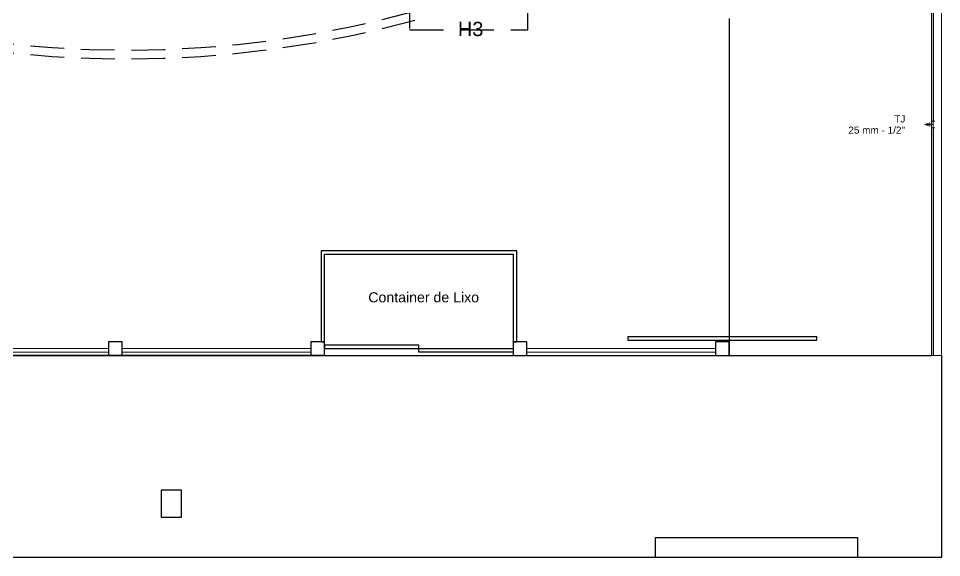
# Model space of a CAD drawing. Header units: inches. Extents: x -21 to 129, y -108 to 34.
# Drawn here: x 50 to 63.69, y -17.86 to -9.86 of the extents above; entities that cross this region are included whole.
import ezdxf

# ---------------------------------------------------------------- set-up
doc = ezdxf.new("R2010")
doc.units = ezdxf.units.IN
doc.header["$MEASUREMENT"] = 0
doc.linetypes.add('Dashed', pattern=[0.75, 0.5, -0.25])
for name, color, linetype, lineweight in [('AF-Conexões detalhe', 8, 'Continuous', 20), ('AF-Textos conexão', 7, 'Continuous', 20), ('AF-Tubos detalhe', 170, 'Continuous', 30), ('DI-Detalhes', 6, 'Dashed', 30), ('PORTA E JANELA', 6, 'Continuous', 30), ('XJANELAS E PORTAS', 4, 'Continuous', 30), ('xMOVEIS', 253, 'Continuous', 20), ('xMURO', 4, 'Continuous', 20), ('XPAREDE', 7, 'Continuous', 30), ('xPISO', 4, 'Continuous', 30), ('xPROJEÇÃO', 4, 'Dashed', 30), ('xTEXTO', 7, 'Continuous', 20)]:
    doc.layers.add(name, color=color, linetype=linetype, lineweight=lineweight)
doc.styles.add('Arial', font='arial.ttf')

msp = doc.modelspace()

# ---------------------------------------------------------------- linework, layer by layer
at = {"layer": 'AF-Conexões detalhe', "linetype": 'Continuous'}
for p, q in [((63.515, -11.407), (63.44, -11.432)), ((63.565, -11.432), (63.44, -11.432)), ((63.515, -11.457), (63.44, -11.432)), ((63.515, -11.407), (63.515, -11.457)), ((63.54, -11.382), (63.59, -11.382)), ((63.54, -11.482), (63.59, -11.482)), ((63.565, -11.432), (63.565, -11.382)), ((63.565, -11.432), (63.565, -11.482))]:
    msp.add_line(p, q, dxfattribs=at)
at = {"layer": 'AF-Tubos detalhe'}
for p, q in [((63.565, -1.48), (63.565, -11.382)), ((63.565, -11.482), (63.565, -14.857))]:
    msp.add_line(p, q, dxfattribs=at)
at = {"layer": 'DI-Detalhes'}
msp.add_lwpolyline([(55.802, -10.026), (57.553, -10.026), (57.553, -7.256), (55.802, -7.256), (55.802, -10.026)], close=True, dxfattribs=at)
at = {"layer": 'PORTA E JANELA'}
msp.add_lwpolyline([(57.389, -13.307), (54.488, -13.307), (54.488, -14.657), (54.538, -14.657), (54.538, -13.357), (57.339, -13.357), (57.339, -14.657), (57.389, -14.657), (57.389, -13.307)], dxfattribs=at)
for points in [[(54.538, -14.757), (55.938, -14.757), (55.938, -14.707), (54.538, -14.707), (54.538, -14.757)], [(57.339, -14.807), (55.938, -14.807), (55.938, -14.757), (57.339, -14.757), (57.339, -14.807)]]:
    msp.add_lwpolyline(points, close=True, dxfattribs=at)
at = {"layer": 'XJANELAS E PORTAS'}
msp.add_lwpolyline([(59.039, -14.582), (59.039, -14.632), (61.839, -14.632), (61.839, -14.582), (59.039, -14.582)], dxfattribs=at)
at = {"layer": 'xMOVEIS'}
for points in [[(51.338, -14.757), (48.537, -14.757)], [(54.338, -14.757), (51.538, -14.757)], [(57.539, -14.807), (60.339, -14.807), (60.339, -14.757), (57.539, -14.757)], [(48.537, -14.807), (51.338, -14.807)], [(51.538, -14.807), (54.338, -14.807)]]:
    msp.add_lwpolyline(points, dxfattribs=at)
at = {"layer": 'xMURO'}
for p, q in [((63.69, 30.46), (63.69, -14.857)), ((63.54, 30.31), (63.54, -14.857)), ((63.69, -14.857), (63.54, -14.857))]:
    msp.add_line(p, q, dxfattribs=at)
at = {"layer": 'XPAREDE'}
for points in [[(51.538, -14.857), (51.538, -14.657), (51.338, -14.657), (51.338, -14.857), (51.538, -14.857), (51.538, -14.857)], [(54.538, -14.857), (54.538, -14.657), (54.338, -14.657), (54.338, -14.857), (54.538, -14.857), (54.538, -14.857)], [(57.539, -14.857), (57.539, -14.657), (57.339, -14.657), (57.339, -14.857), (57.539, -14.857), (57.539, -14.857)], [(60.539, -14.857), (60.539, -14.657), (60.339, -14.657), (60.339, -14.857), (60.539, -14.857), (60.539, -14.857)]]:
    msp.add_lwpolyline(points, close=True, dxfattribs=at)
at = {"layer": 'xPISO'}
for p, q in [((60.539, -9.856), (60.539, -14.857)), ((54.518, -14.857), (39.816, -14.857)), ((41.816, -14.857), (63.54, -14.857)), ((63.69, -14.857), (63.69, -17.858)), ((59.444, -17.558), (62.444, -17.558)), ((59.444, -17.558), (59.444, -17.858)), ((62.444, -17.558), (62.444, -17.858)), ((63.69, -17.858), (39.666, -17.858))]:
    msp.add_line(p, q, dxfattribs=at)
at = {"layer": 'xPROJEÇÃO'}
msp.add_lwpolyline([(52.118, -17.258), (52.418, -17.258), (52.418, -16.857), (52.118, -16.857), (52.118, -17.258)], close=True, dxfattribs=at)
for radius, start, end in [(16.087, 254.235, 285.765), (16.217, 254.364, 285.636)]:
    msp.add_arc((51.603, 5.76), radius, start, end, dxfattribs=at)

# ---------------------------------------------------------------- texts
at = {"layer": 'AF-Textos conexão', "char_height": 0.1059, "attachment_point": 9, "line_spacing_factor": 0.798, "style": 'Arial'}
for s, insert, width in [('TJ', (63.153, -11.402), 0.19737), ('25 mm - 1/2"', (63.149, -11.568), 0.91767)]:
    msp.add_mtext(s, dxfattribs=dict(at, insert=insert, width=width))
at = {"layer": 'DI-Detalhes', "insert": (56.706, -10.121), "char_height": 0.2118, "width": 0.40896, "attachment_point": 8, "line_spacing_factor": 0.798, "style": 'Arial'}
msp.add_mtext('H3', dxfattribs=at)
at = {"layer": 'xTEXTO', "insert": (56.01, -14.072), "char_height": 0.15002, "width": 2.54042, "attachment_point": 8, "line_spacing_factor": 0.798, "style": 'Arial'}
msp.add_mtext('Container de Lixo', dxfattribs=at)

doc.saveas('drawing.dxf')
